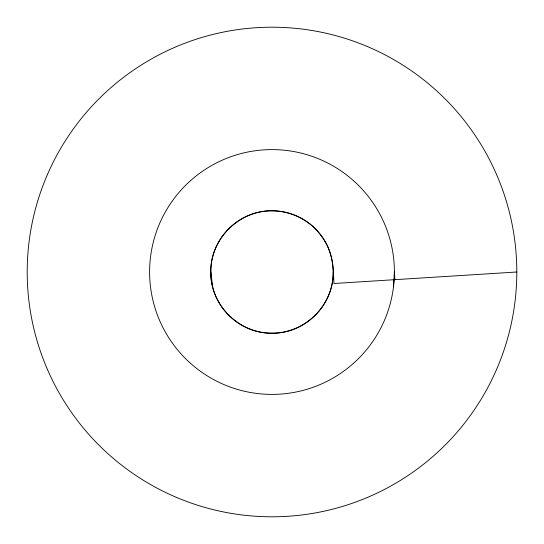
<?xml version="1.0" encoding="UTF-8"?>
<svg xmlns="http://www.w3.org/2000/svg" width="544" height="544" viewBox="0 0 544 544"><rect width="100%" height="100%" fill="white"/><g stroke="black" fill="none" stroke-linecap="round" stroke-linejoin="round"><path stroke-width="0.82" d="M333.2 272C334.023 304.83 304.613 333.853 272 333.2C239.387 333.846 209.97 304.844 210.8 272C209.977 239.17 239.387 210.147 272 210.8C286.124 210.861 300.084 215.9 311.012 224.842C316.547 229.548 321.293 235.13 324.999 241.4C332.751 254.041 333.499 269.11 333.921 283.506L516.8 272A244.8 244.8 0 0 0 149.6 59.996A244.8 244.8 0 0 0 149.6 484.004A244.8 244.8 0 0 0 516.8 272M393.434 287.341L394.4 272L394.883 279.67M210.8 272L212.724 287.218M394.182 279.283A122.4 122.4 0 0 1 205.51 374.762A122.4 122.4 0 0 1 215.288 163.533A122.4 122.4 0 0 1 394.332 276.046M235.001 320.749A61.2 61.2 0 0 0 332.717 279.67A61.2 61.2 0 0 0 248.282 215.58A61.2 61.2 0 0 0 235.001 320.749"/></g></svg>
